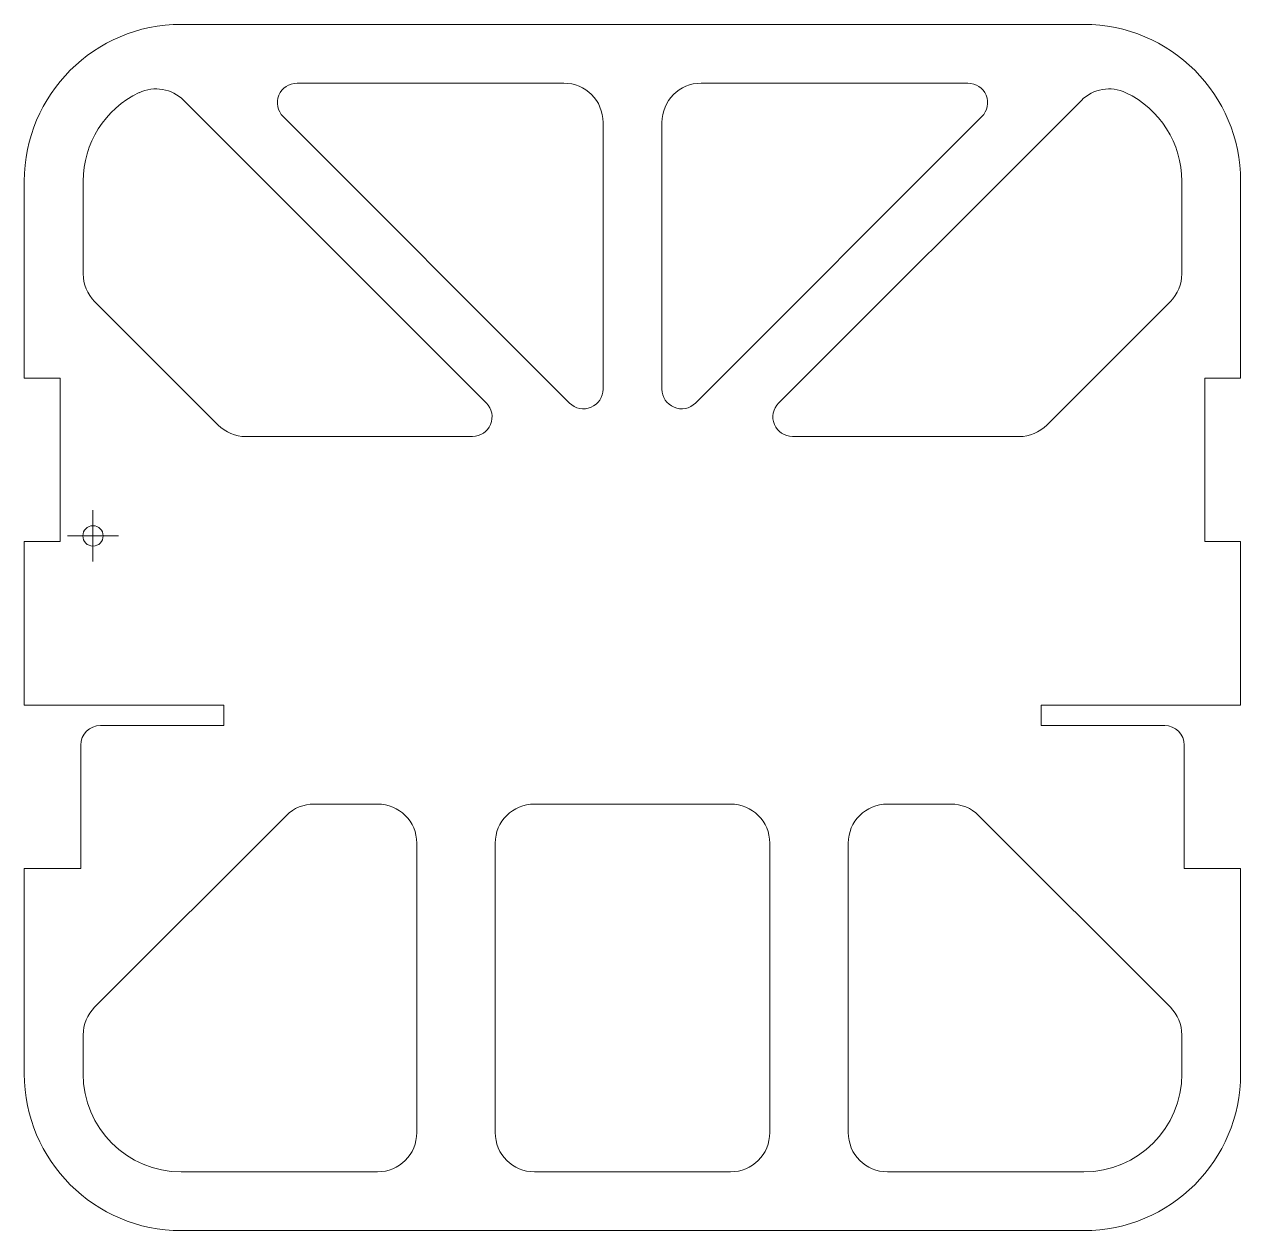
# Model space of a CAD drawing. Header units: millimetres. Extents: x 767 to 964, y 505 to 700.
import ezdxf

# ---------------------------------------------------------------- set-up
doc = ezdxf.new("R2010")
doc.units = ezdxf.units.MM

# ---------------------------------------------------------------- blocks, each defined once
blk = doc.blocks.new('SW_CENTERMARKSYMBOL_0')
at = {"color": 0, "linetype": 'Continuous', "lineweight": 0}
for p, q in [((0, 2.5), (0, 4.15)), ((0, 0), (0, 2.5)), ((-2.5, 0), (-4.15, 0)), ((0, 0), (-2.5, 0)), ((0, 0), (0, -2.5)), ((0, 0), (2.5, 0)), ((2.5, 0), (4.15, 0)), ((0, -2.5), (0, -4.15))]:
    blk.add_line(p, q, dxfattribs=at)

msp = doc.modelspace()

# ---------------------------------------------------------------- linework, layer by layer
at = {"color": 1, "linetype": 'Continuous', "lineweight": 15}
for p, q in [((938.35, 700.44), (792.23, 700.44)), ((854.18, 690.92), (810.98, 690.92)), ((919.6, 690.92), (876.41, 690.92)), ((841.64, 639.12), (792.63, 688.13)), ((937.96, 688.13), (888.95, 639.12)), ((808.74, 685.5), (855.11, 639.12)), ((875.48, 639.12), (921.85, 685.5)), ((860.53, 641.37), (860.53, 684.57)), ((870.06, 684.57), (870.06, 641.37)), ((766.83, 675.04), (766.83, 643.15)), ((776.36, 675.04), (776.36, 660.04)), ((954.23, 660.04), (954.23, 675.04)), ((963.75, 643.15), (963.75, 675.04)), ((778.22, 655.55), (798.2, 635.56)), ((932.38, 635.56), (952.37, 655.55)), ((766.83, 643.15), (772.66, 643.15)), ((772.66, 643.15), (772.66, 616.68)), ((957.93, 616.68), (957.93, 643.15)), ((957.93, 643.15), (963.75, 643.15)), ((802.69, 633.7), (839.39, 633.7)), ((891.19, 633.7), (927.89, 633.7)), ((772.66, 616.68), (766.83, 616.68)), ((766.83, 616.68), (766.83, 590.21)), ((963.75, 616.68), (957.93, 616.68)), ((963.75, 590.21), (963.75, 616.68)), ((766.83, 590.21), (799.12, 590.21)), ((799.12, 590.21), (799.12, 586.9)), ((931.46, 586.9), (931.46, 590.21)), ((931.46, 590.21), (963.75, 590.21)), ((799.12, 586.9), (779.14, 586.9)), ((951.45, 586.9), (931.46, 586.9)), ((775.96, 583.73), (775.96, 563.75)), ((954.62, 563.75), (954.62, 583.73)), ((824.02, 574.2), (813.75, 574.2)), ((881.17, 574.2), (849.42, 574.2)), ((916.84, 574.2), (906.57, 574.2)), ((809.26, 572.34), (778.22, 541.3)), ((952.37, 541.3), (921.33, 572.34)), ((830.37, 520.99), (830.37, 567.85)), ((843.07, 567.85), (843.07, 520.99)), ((887.52, 520.99), (887.52, 567.85)), ((900.22, 567.85), (900.22, 520.99)), ((775.96, 563.75), (766.83, 563.75)), ((766.83, 563.75), (766.83, 530.52)), ((963.75, 563.75), (954.62, 563.75)), ((963.75, 530.52), (963.75, 563.75)), ((776.36, 536.81), (776.36, 530.52)), ((954.23, 530.52), (954.23, 536.81)), ((792.23, 514.64), (824.02, 514.64)), ((849.42, 514.64), (881.17, 514.64)), ((906.57, 514.64), (938.35, 514.64)), ((792.23, 505.12), (938.35, 505.12))]:
    msp.add_line(p, q, dxfattribs=at)
msp.add_circle((777.95, 617.61), 1.65, dxfattribs=at)
for centre, radius, start, end in [((792.23, 675.04), 25.4, 90, 180), ((938.35, 675.04), 25.4, 0, 90), ((792.23, 675.04), 15.88, 115.4469, 180), ((788.14, 683.64), 6.35, 45, 115.4469), ((810.98, 687.74), 3.18, 90, 225), ((854.18, 684.57), 6.35, 0, 90), ((876.41, 684.57), 6.35, 90, 180), ((919.6, 687.74), 3.18, 315, 90), ((942.45, 683.64), 6.35, 64.5531, 135), ((938.35, 675.04), 15.87, 0, 64.5531), ((782.71, 660.04), 6.35, 180, 225), ((947.88, 660.04), 6.35, 315, 0), ((857.36, 641.37), 3.18, 225, 0), ((873.23, 641.37), 3.18, 180, 315), ((839.39, 636.88), 3.17, 270, 45), ((891.19, 636.88), 3.17, 135, 270), ((802.69, 640.05), 6.35, 225, 270), ((927.89, 640.05), 6.35, 270, 315), ((779.14, 583.73), 3.18, 90, 180), ((951.45, 583.73), 3.18, 0, 90), ((813.75, 567.85), 6.35, 90, 135), ((824.02, 567.85), 6.35, 0, 90), ((849.42, 567.85), 6.35, 90, 180), ((881.17, 567.85), 6.35, 0, 90), ((906.57, 567.85), 6.35, 90, 180), ((916.84, 567.85), 6.35, 45, 90), ((782.71, 536.81), 6.35, 135, 180), ((947.88, 536.81), 6.35, 0, 45), ((792.23, 530.52), 25.4, 180, 270), ((792.23, 530.52), 15.88, 180, 270), ((938.35, 530.52), 15.88, 270, 0), ((938.35, 530.52), 25.4, 270, 0), ((824.02, 520.99), 6.35, 270, 0), ((849.42, 520.99), 6.35, 180, 270), ((881.17, 520.99), 6.35, 270, 0), ((906.57, 520.99), 6.35, 180, 270)]:
    msp.add_arc(centre, radius, start, end, dxfattribs=at)

# ---------------------------------------------------------------- block references
at = {"color": 7, "linetype": 'Continuous', "lineweight": 0}
msp.add_blockref('SW_CENTERMARKSYMBOL_0', (777.95, 617.61), dxfattribs=at)

doc.saveas('drawing.dxf')
